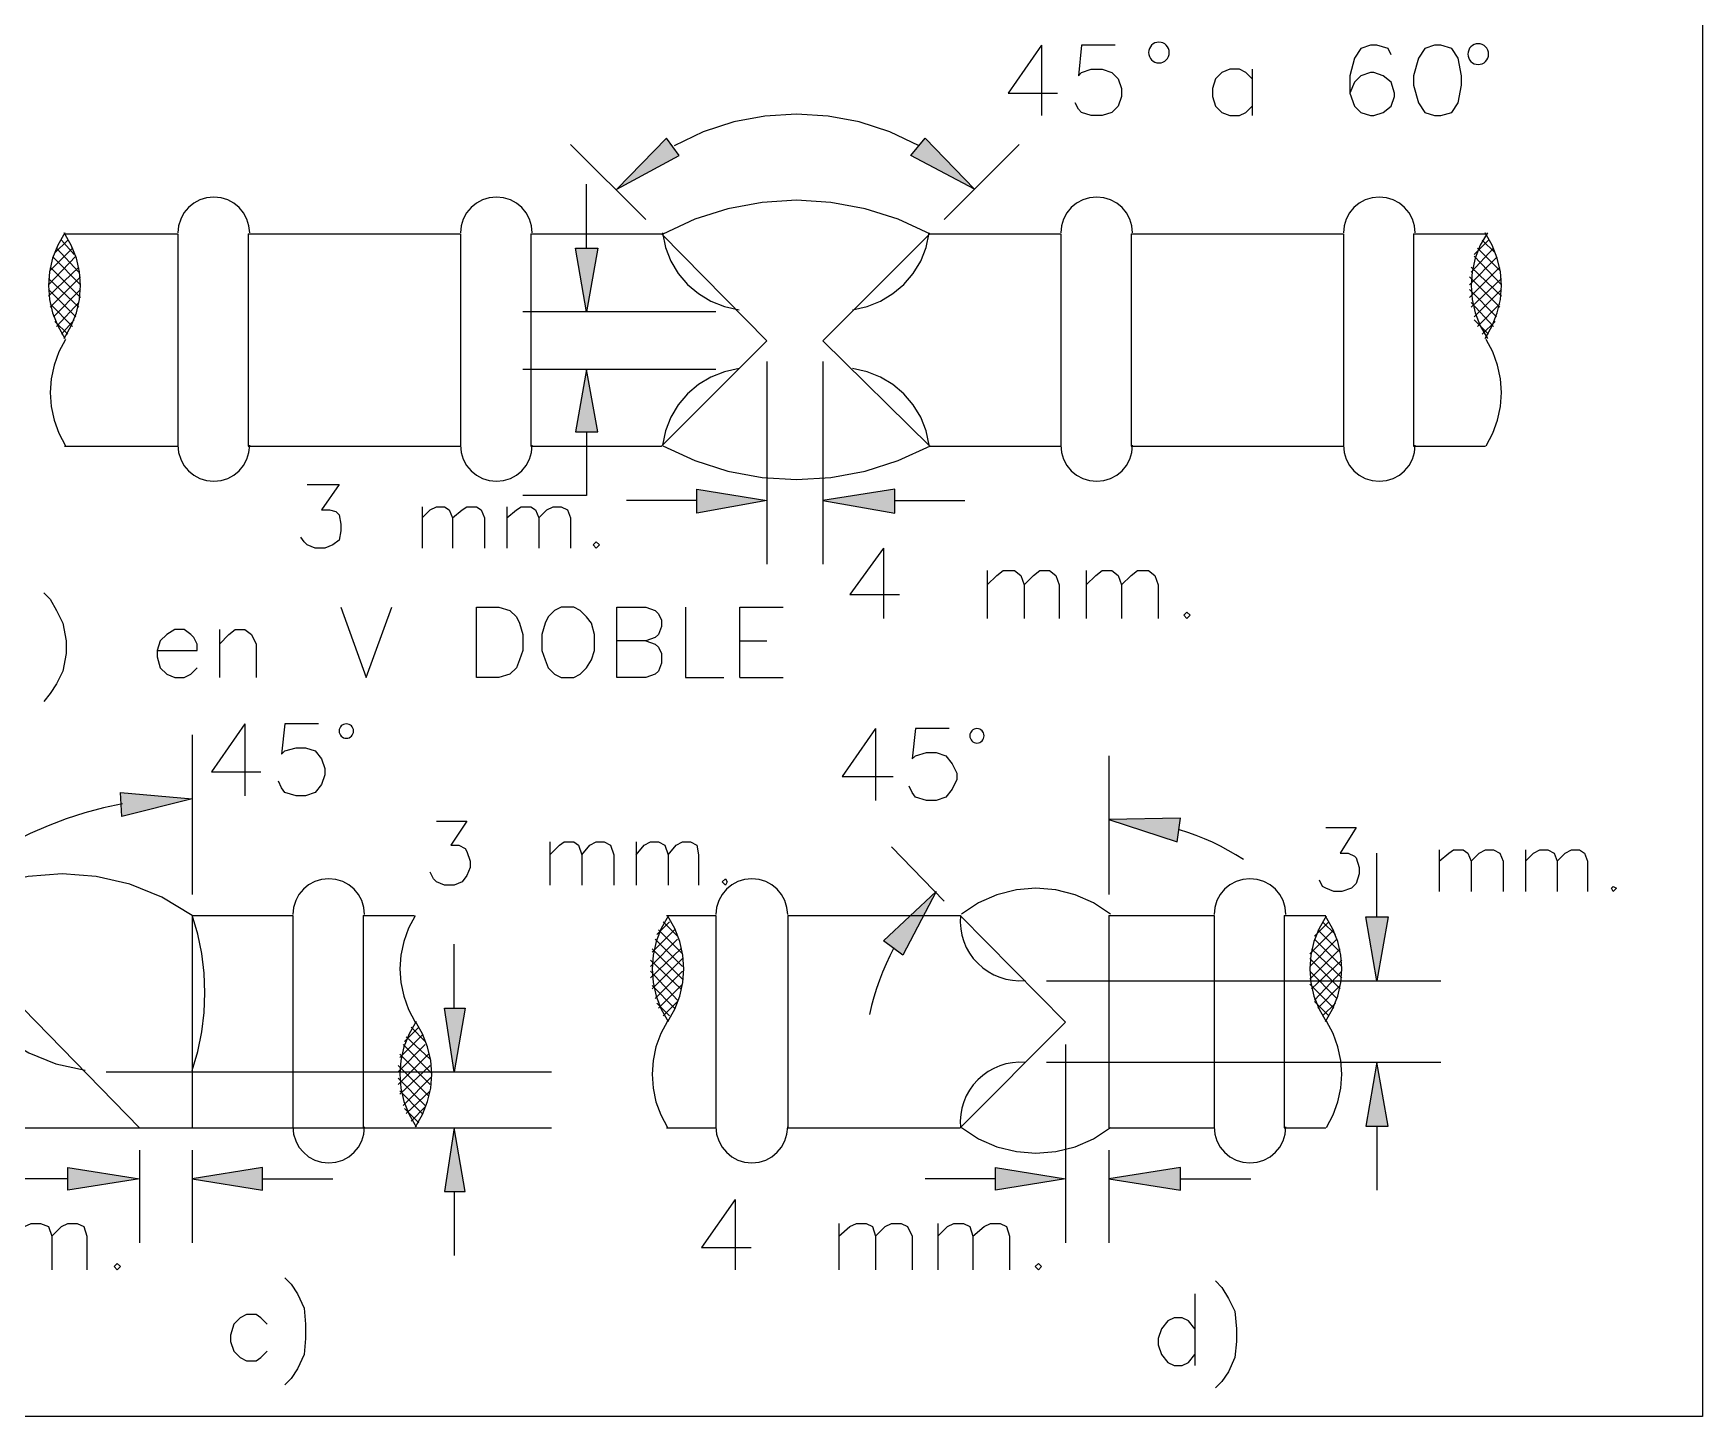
# Model space of a CAD drawing. Header units: metres. Extents: x 2.9 to 42.8, y 1.7 to 28.7.
# Drawn here: x 31.539 to 33.383, y 17.904 to 19.432 of the extents above; entities that cross this region are included whole.
import ezdxf

# ---------------------------------------------------------------- set-up
doc = ezdxf.new("R2010")
doc.units = ezdxf.units.M
for name, color, linetype in [('NEGRO', 7, 'Continuous'), ('RELLENO_NEGRO', 7, 'Continuous'), ('ROJO', 1, 'Continuous')]:
    doc.layers.add(name, color=color, linetype=linetype)

msp = doc.modelspace()

# ---------------------------------------------------------------- hatches: boundary and pattern name
at = {"layer": 'RELLENO_NEGRO'}
h = msp.add_hatch(color=256, dxfattribs=at)
h.dxf.hatch_style = 1
h.paths.add_polyline_path([(32.2527, 19.2969), (32.2386, 19.3163), (32.1839, 19.2599), (32.2527, 19.2969)])
h = msp.add_hatch(color=256, dxfattribs=at)
h.dxf.hatch_style = 1
h.paths.add_polyline_path([(32.5085, 19.2969), (32.5243, 19.3163), (32.579, 19.2599), (32.5085, 19.2969)])
h = msp.add_hatch(color=256, dxfattribs=at)
h.dxf.hatch_style = 1
h.paths.add_polyline_path([(32.1628, 19.1946), (32.1504, 19.1241), (32.1381, 19.1946), (32.1628, 19.1946)])
h = msp.add_hatch(color=256, dxfattribs=at)
h.dxf.hatch_style = 1
h.paths.add_polyline_path([(32.1628, 18.9918), (32.1504, 19.0606), (32.1381, 18.9918), (32.1628, 18.9918)])
h = msp.add_hatch(color=256, dxfattribs=at)
h.dxf.hatch_style = 1
h.paths.add_polyline_path([(32.2721, 18.9283), (32.3497, 18.9159), (32.2721, 18.9018), (32.2721, 18.9283)])
h = msp.add_hatch(color=256, dxfattribs=at)
h.dxf.hatch_style = 1
h.paths.add_polyline_path([(32.4908, 18.9283), (32.4115, 18.9159), (32.4908, 18.9018), (32.4908, 18.9283)])
h = msp.add_hatch(color=256, dxfattribs=at)
h.dxf.hatch_style = 1
h.paths.add_polyline_path([(31.6371, 18.5667), (31.6353, 18.5932), (31.7147, 18.5861), (31.6371, 18.5667)])
h = msp.add_hatch(color=256, dxfattribs=at)
h.dxf.hatch_style = 1
h.paths.add_polyline_path([(32.803, 18.5385), (32.8066, 18.5649), (32.7272, 18.5632), (32.803, 18.5385)])
h = msp.add_hatch(color=256, dxfattribs=at)
h.dxf.hatch_style = 1
h.paths.add_polyline_path([(32.4997, 18.4132), (32.4785, 18.4291), (32.5367, 18.4838), (32.4997, 18.4132)])
h = msp.add_hatch(color=256, dxfattribs=at)
h.dxf.hatch_style = 1
h.paths.add_polyline_path([(33.0359, 18.4556), (33.0235, 18.385), (33.0112, 18.4556), (33.0359, 18.4556)])
h = msp.add_hatch(color=256, dxfattribs=at)
h.dxf.hatch_style = 1
h.paths.add_polyline_path([(32.0163, 18.355), (32.004, 18.2845), (31.9934, 18.355), (32.0163, 18.355)])
h = msp.add_hatch(color=256, dxfattribs=at)
h.dxf.hatch_style = 1
h.paths.add_polyline_path([(33.0359, 18.2245), (33.0235, 18.2951), (33.0112, 18.2245), (33.0359, 18.2245)])
h = msp.add_hatch(color=256, dxfattribs=at)
h.dxf.hatch_style = 1
h.paths.add_polyline_path([(32.0163, 18.1522), (32.004, 18.2227), (31.9934, 18.1522), (32.0163, 18.1522)])
h = msp.add_hatch(color=256, dxfattribs=at)
h.dxf.hatch_style = 1
h.paths.add_polyline_path([(31.5771, 18.1786), (31.6565, 18.1663), (31.5771, 18.1539), (31.5771, 18.1786)])
h = msp.add_hatch(color=256, dxfattribs=at)
h.dxf.hatch_style = 1
h.paths.add_polyline_path([(31.7923, 18.1786), (31.7147, 18.1663), (31.7923, 18.1539), (31.7923, 18.1786)])
h = msp.add_hatch(color=256, dxfattribs=at)
h.dxf.hatch_style = 1
h.paths.add_polyline_path([(32.602, 18.1786), (32.6796, 18.1663), (32.602, 18.1539), (32.602, 18.1786)])
h = msp.add_hatch(color=256, dxfattribs=at)
h.dxf.hatch_style = 1
h.paths.add_polyline_path([(32.8066, 18.1786), (32.7272, 18.1663), (32.8066, 18.1539), (32.8066, 18.1786)])

# ---------------------------------------------------------------- linework, layer by layer
at = {"layer": 'NEGRO', "lineweight": -3}
for points in [[(33.3834, 23.3645), (33.3834, 17.9035)], [(32.6531, 19.4187), (32.6161, 19.3657), (32.6708, 19.3657)], [(32.6531, 19.4187), (32.6531, 19.341)], [(32.7343, 19.4187), (32.6972, 19.4187), (32.6937, 19.3851), (32.6972, 19.3887), (32.7078, 19.3922), (32.7201, 19.3922), (32.7307, 19.3887), (32.7378, 19.3816), (32.7413, 19.371), (32.7413, 19.3622), (32.7378, 19.3516), (32.7307, 19.3446), (32.7201, 19.341), (32.7078, 19.341), (32.6972, 19.3446), (32.6937, 19.3481), (32.6902, 19.3552)], [(33.0394, 19.4081), (33.0359, 19.4151), (33.0235, 19.4187), (33.0165, 19.4187), (33.0059, 19.4151), (32.9988, 19.4045), (32.9935, 19.3851), (32.9935, 19.3657), (32.9988, 19.3516), (33.0059, 19.3446), (33.0165, 19.341), (33.02, 19.341), (33.0306, 19.3446), (33.0394, 19.3516), (33.0429, 19.3622), (33.0429, 19.3657), (33.0394, 19.3781), (33.0306, 19.3851), (33.02, 19.3887), (33.0165, 19.3887), (33.0059, 19.3851), (32.9988, 19.3781), (32.9935, 19.3657)], [(32.8859, 19.3816), (32.8789, 19.3887), (32.8718, 19.3922), (32.8612, 19.3922), (32.8524, 19.3887), (32.8454, 19.3816), (32.8418, 19.371), (32.8418, 19.3622), (32.8454, 19.3516), (32.8524, 19.3446), (32.8612, 19.341), (32.8718, 19.341), (32.8789, 19.3446), (32.8859, 19.3516)], [(32.8859, 19.3922), (32.8859, 19.341)], [(32.5177, 19.3078), (32.4854, 19.3231), (32.4517, 19.3341), (32.4173, 19.3406), (32.3824, 19.3428), (32.3474, 19.3406), (32.313, 19.3341), (32.2793, 19.3231), (32.247, 19.3078)], [(32.1328, 19.3093), (32.2157, 19.2264)], [(32.6284, 19.3093), (32.5455, 19.2264)], [(32.1504, 19.1946), (32.1504, 19.2652)], [(31.7782, 19.2114), (31.7774, 19.2194), (31.7751, 19.2268), (31.7714, 19.2336), (31.7666, 19.2395), (31.7607, 19.2443), (31.754, 19.248), (31.7465, 19.2503), (31.7385, 19.2511), (31.7305, 19.2503), (31.7231, 19.248), (31.7163, 19.2443), (31.7105, 19.2395), (31.7056, 19.2336), (31.702, 19.2268), (31.6997, 19.2194), (31.6988, 19.2114)], [(32.0904, 19.2114), (32.0896, 19.2194), (32.0873, 19.2268), (32.0837, 19.2336), (32.0788, 19.2395), (32.0729, 19.2443), (32.0662, 19.248), (32.0587, 19.2503), (32.0507, 19.2511), (32.0427, 19.2503), (32.0353, 19.248), (32.0286, 19.2443), (32.0227, 19.2395), (32.0178, 19.2336), (32.0142, 19.2268), (32.0119, 19.2194), (32.0111, 19.2114)], [(32.5302, 19.2102), (32.4948, 19.2265), (32.4581, 19.2382), (32.4204, 19.2452), (32.3824, 19.2476), (32.3443, 19.2452), (32.3066, 19.2382), (32.2699, 19.2265), (32.2345, 19.2102)], [(32.7537, 19.2114), (32.7528, 19.2194), (32.7505, 19.2268), (32.7469, 19.2336), (32.742, 19.2395), (32.7362, 19.2443), (32.7294, 19.248), (32.722, 19.2503), (32.714, 19.2511), (32.706, 19.2503), (32.6985, 19.248), (32.6918, 19.2443), (32.6859, 19.2395), (32.6811, 19.2336), (32.6774, 19.2268), (32.6751, 19.2194), (32.6743, 19.2114)], [(33.0659, 19.2114), (33.0651, 19.2194), (33.0627, 19.2268), (33.0591, 19.2336), (33.0542, 19.2395), (33.0484, 19.2443), (33.0416, 19.248), (33.0342, 19.2503), (33.0262, 19.2511), (33.0182, 19.2503), (33.0107, 19.248), (33.004, 19.2443), (32.9981, 19.2395), (32.9933, 19.2336), (32.9896, 19.2268), (32.9873, 19.2194), (32.9865, 19.2114)], [(31.574, 19.2114), (31.5661, 19.1978), (31.5605, 19.1834), (31.5571, 19.1684), (31.556, 19.1532), (31.5571, 19.138), (31.5605, 19.123), (31.5661, 19.1086), (31.574, 19.0949)], [(31.563, 19.1893), (31.5771, 19.2035)], [(31.5842, 19.1876), (31.5701, 19.2035)], [(31.5732, 19.0949), (31.5811, 19.1086), (31.5867, 19.123), (31.5901, 19.138), (31.5913, 19.1532), (31.5901, 19.1684), (31.5867, 19.1834), (31.5811, 19.1978), (31.5732, 19.2114)], [(31.5736, 19.2105), (31.6988, 19.2105)], [(31.6988, 19.2105), (31.6988, 18.9759)], [(31.6988, 19.2105), (31.6988, 19.1329)], [(31.7765, 19.2105), (32.0111, 19.2105)], [(31.7765, 19.2105), (31.7765, 18.9759)], [(31.7765, 19.2105), (31.7765, 19.1329)], [(32.0111, 19.2105), (32.0111, 18.9759)], [(32.0111, 19.2105), (32.0111, 19.1329)], [(32.0887, 19.2105), (32.0887, 18.9759)], [(32.0887, 19.2105), (32.2333, 19.2105)], [(32.0887, 19.2105), (32.0887, 19.1329)], [(32.3497, 19.0923), (32.2333, 19.2105)], [(32.2341, 19.2114), (32.2375, 19.1952), (32.2435, 19.1802), (32.2517, 19.1666), (32.262, 19.1545), (32.2741, 19.1443), (32.2877, 19.136), (32.3027, 19.1301), (32.3188, 19.1266)], [(32.4115, 19.0923), (32.5296, 19.2105)], [(32.4441, 19.1266), (32.4602, 19.1301), (32.4752, 19.136), (32.4889, 19.1443), (32.501, 19.1545), (32.5112, 19.1666), (32.5195, 19.1802), (32.5254, 19.1952), (32.5289, 19.2114)], [(32.5296, 19.2105), (32.6743, 19.2105)], [(32.6743, 19.2105), (32.6743, 18.9759)], [(32.6743, 19.2105), (32.6743, 19.1329)], [(32.7519, 19.2105), (32.7519, 18.9759)], [(32.7519, 19.2105), (32.9865, 19.2105)], [(32.7519, 19.2105), (32.7519, 19.1329)], [(32.9865, 19.2105), (32.9865, 18.9759)], [(32.9865, 19.2105), (32.9865, 19.1329)], [(33.0641, 19.2105), (33.0641, 18.9759)], [(33.0641, 19.2105), (33.1435, 19.2105)], [(33.0641, 19.2105), (33.0641, 19.1329)], [(33.1456, 19.2114), (33.1377, 19.1978), (33.1321, 19.1834), (33.1287, 19.1684), (33.1276, 19.1532), (33.1287, 19.138), (33.1321, 19.123), (33.1377, 19.1086), (33.1456, 19.0949)], [(33.1311, 19.1876), (33.147, 19.2035)], [(33.1541, 19.1893), (33.1399, 19.2035)], [(33.1431, 19.0949), (33.151, 19.1086), (33.1566, 19.123), (33.16, 19.138), (33.1611, 19.1532), (33.16, 19.1684), (33.1566, 19.1834), (33.151, 19.1978), (33.1431, 19.2114)], [(31.556, 19.1541), (31.586, 19.1858)], [(31.5577, 19.1699), (31.5824, 19.1946)], [(31.5912, 19.1541), (31.5613, 19.1841)], [(31.5895, 19.1682), (31.5648, 19.1946)], [(33.1258, 19.1541), (33.1558, 19.1841)], [(33.1276, 19.1682), (33.1523, 19.1946)], [(33.1611, 19.1541), (33.1311, 19.1858)], [(33.1593, 19.1699), (33.1347, 19.1946)], [(31.556, 19.1417), (31.5895, 19.1735)], [(31.5912, 19.14), (31.5577, 19.1735)], [(31.5577, 19.1294), (31.5912, 19.1629)], [(33.1258, 19.14), (33.1593, 19.1735)], [(33.1593, 19.1294), (33.1258, 19.1629)], [(33.1611, 19.1417), (33.1276, 19.1735)], [(31.5895, 19.1294), (31.556, 19.1611)], [(31.586, 19.1188), (31.556, 19.1488)], [(31.5613, 19.1188), (31.5912, 19.1488)], [(33.1558, 19.1188), (33.1258, 19.1488)], [(33.1276, 19.1294), (33.1611, 19.1611)], [(33.1311, 19.1188), (33.1611, 19.1488)], [(31.5824, 19.1082), (31.5577, 19.1329)], [(31.5648, 19.1082), (31.5895, 19.1347)], [(33.1523, 19.1082), (33.1276, 19.1347)], [(33.1347, 19.1082), (33.1593, 19.1329)], [(31.5771, 19.0994), (31.563, 19.1135)], [(31.5701, 19.0994), (31.5842, 19.1153)], [(32.2933, 19.1241), (32.0798, 19.1241)], [(33.147, 19.0994), (33.1311, 19.1153)], [(33.1399, 19.0994), (33.1541, 19.1135)], [(31.5747, 19.0937), (31.5673, 19.0799), (31.562, 19.0653), (31.5588, 19.0503), (31.5577, 19.035), (31.5588, 19.0197), (31.562, 19.0047), (31.5673, 18.9902), (31.5747, 18.9763)], [(32.3497, 19.0923), (32.2333, 18.9759)], [(32.4115, 19.0923), (32.5296, 18.9759)], [(33.1442, 18.9763), (33.1516, 18.9902), (33.1569, 19.0047), (33.1601, 19.0197), (33.1611, 19.035), (33.1601, 19.0503), (33.1569, 19.0653), (33.1516, 19.0799), (33.1442, 19.0937)], [(32.3497, 19.0694), (32.3497, 18.8454)], [(32.4115, 19.0694), (32.4115, 18.8454)], [(32.2933, 19.0606), (32.0798, 19.0606)], [(32.3188, 19.0616), (32.3027, 19.0581), (32.2877, 19.0522), (32.2741, 19.0439), (32.262, 19.0337), (32.2517, 19.0216), (32.2435, 19.0079), (32.2375, 18.9929), (32.2341, 18.9768)], [(32.5289, 18.9768), (32.5254, 18.9929), (32.5195, 19.0079), (32.5112, 19.0216), (32.501, 19.0337), (32.4889, 19.0439), (32.4752, 19.0522), (32.4602, 19.0581), (32.4441, 19.0616)], [(32.1504, 18.9918), (32.1504, 18.9212)], [(31.5736, 18.9759), (31.6988, 18.9759)], [(31.6988, 18.9768), (31.6997, 18.9688), (31.702, 18.9613), (31.7056, 18.9546), (31.7105, 18.9487), (31.7163, 18.9439), (31.7231, 18.9402), (31.7305, 18.9379), (31.7385, 18.9371), (31.7465, 18.9379), (31.754, 18.9402), (31.7607, 18.9439), (31.7666, 18.9487), (31.7714, 18.9546), (31.7751, 18.9613), (31.7774, 18.9688), (31.7782, 18.9768)], [(31.7765, 18.9759), (32.0111, 18.9759)], [(32.0111, 18.9768), (32.0119, 18.9688), (32.0142, 18.9613), (32.0178, 18.9546), (32.0227, 18.9487), (32.0286, 18.9439), (32.0353, 18.9402), (32.0427, 18.9379), (32.0507, 18.9371), (32.0587, 18.9379), (32.0662, 18.9402), (32.0729, 18.9439), (32.0788, 18.9487), (32.0837, 18.9546), (32.0873, 18.9613), (32.0896, 18.9688), (32.0904, 18.9768)], [(32.0887, 18.9759), (32.2333, 18.9759)], [(32.2345, 18.9762), (32.2699, 18.9599), (32.3066, 18.9482), (32.3443, 18.9412), (32.3824, 18.9389), (32.4204, 18.9412), (32.4581, 18.9482), (32.4948, 18.9599), (32.5302, 18.9762)], [(32.5296, 18.9759), (32.6743, 18.9759)], [(32.6743, 18.9768), (32.6751, 18.9688), (32.6774, 18.9613), (32.6811, 18.9546), (32.6859, 18.9487), (32.6918, 18.9439), (32.6985, 18.9402), (32.706, 18.9379), (32.714, 18.9371), (32.722, 18.9379), (32.7294, 18.9402), (32.7362, 18.9439), (32.742, 18.9487), (32.7469, 18.9546), (32.7505, 18.9613), (32.7528, 18.9688), (32.7537, 18.9768)], [(32.7519, 18.9759), (32.9865, 18.9759)], [(32.9865, 18.9768), (32.9873, 18.9688), (32.9896, 18.9613), (32.9933, 18.9546), (32.9981, 18.9487), (33.004, 18.9439), (33.0107, 18.9402), (33.0182, 18.9379), (33.0262, 18.9371), (33.0342, 18.9379), (33.0416, 18.9402), (33.0484, 18.9439), (33.0542, 18.9487), (33.0591, 18.9546), (33.0627, 18.9613), (33.0651, 18.9688), (33.0659, 18.9768)], [(33.0641, 18.9759), (33.1435, 18.9759)], [(31.8417, 18.9336), (31.877, 18.9336), (31.8576, 18.9054), (31.8664, 18.9054), (31.8735, 18.9036), (31.877, 18.9001), (31.8788, 18.8895), (31.8788, 18.8824), (31.877, 18.8718), (31.8699, 18.8666), (31.8611, 18.863), (31.8505, 18.863), (31.8417, 18.8666), (31.8382, 18.8701), (31.8347, 18.8754)], [(31.9687, 18.9089), (31.9687, 18.863)], [(31.9687, 18.8965), (31.9775, 18.9054), (31.9846, 18.9089), (31.9934, 18.9089), (31.9987, 18.9054), (32.0022, 18.8965), (32.0022, 18.863)], [(32.0022, 18.8965), (32.0128, 18.9054), (32.0181, 18.9089), (32.0287, 18.9089), (32.034, 18.9054), (32.0375, 18.8965), (32.0375, 18.863)], [(32.0622, 18.9089), (32.0622, 18.863)], [(32.0622, 18.8965), (32.0728, 18.9054), (32.0781, 18.9089), (32.0887, 18.9089), (32.094, 18.9054), (32.0975, 18.8965), (32.0975, 18.863)], [(32.1504, 18.9212), (32.0798, 18.9212)], [(32.0975, 18.8965), (32.1063, 18.9054), (32.1134, 18.9089), (32.1222, 18.9089), (32.1292, 18.9054), (32.1328, 18.8965), (32.1328, 18.863)], [(32.2721, 18.9159), (32.1945, 18.9159)], [(32.4908, 18.9159), (32.5684, 18.9159)], [(32.4785, 18.863), (32.4414, 18.8119), (32.4961, 18.8119)], [(32.4785, 18.863), (32.4785, 18.7854)], [(32.5931, 18.8383), (32.5931, 18.7854)], [(32.5931, 18.8225), (32.6037, 18.833), (32.6108, 18.8383), (32.6231, 18.8383), (32.6302, 18.833), (32.6337, 18.8225), (32.6337, 18.7854)], [(32.6337, 18.8225), (32.6443, 18.833), (32.6513, 18.8383), (32.6619, 18.8383), (32.669, 18.833), (32.6725, 18.8225), (32.6725, 18.7854)], [(32.7025, 18.8383), (32.7025, 18.7854)], [(32.7025, 18.8225), (32.7131, 18.833), (32.7201, 18.8383), (32.7307, 18.8383), (32.7378, 18.833), (32.7413, 18.8225), (32.7413, 18.7854)], [(32.7413, 18.8225), (32.7519, 18.833), (32.7589, 18.8383), (32.7713, 18.8383), (32.7783, 18.833), (32.7819, 18.8225), (32.7819, 18.7854)], [(31.7729, 18.669), (31.7359, 18.6161), (31.7906, 18.6161)], [(31.7729, 18.669), (31.7729, 18.5896)], [(31.8541, 18.669), (31.817, 18.669), (31.8135, 18.6355), (31.817, 18.639), (31.8294, 18.6425), (31.84, 18.6425), (31.8505, 18.639), (31.8576, 18.6302), (31.8611, 18.6196), (31.8611, 18.6126), (31.8576, 18.602), (31.8505, 18.5932), (31.84, 18.5896), (31.8294, 18.5896), (31.817, 18.5932), (31.8135, 18.5984), (31.81, 18.6055)], [(32.4697, 18.6637), (32.4326, 18.6108), (32.4891, 18.6108)], [(32.4697, 18.6637), (32.4697, 18.5843)], [(32.5508, 18.6637), (32.5138, 18.6637), (32.5102, 18.6302), (32.5138, 18.6337), (32.5261, 18.6372), (32.5367, 18.6372), (32.5473, 18.6337), (32.5543, 18.6249), (32.5596, 18.6143), (32.5596, 18.6073), (32.5543, 18.5967), (32.5473, 18.5879), (32.5367, 18.5843), (32.5261, 18.5843), (32.5138, 18.5879), (32.5102, 18.5932), (32.5067, 18.6002)], [(31.7147, 18.6567), (31.7147, 18.4803)], [(32.7272, 18.6337), (32.7272, 18.4803)], [(31.6378, 18.5807), (31.6167, 18.5762), (31.5959, 18.5706), (31.5755, 18.564), (31.5554, 18.5564), (31.5357, 18.5478), (31.5165, 18.5382), (31.4977, 18.5276), (31.4795, 18.5161)], [(31.9846, 18.5614), (32.0181, 18.5614), (32.0005, 18.5349), (32.0093, 18.5349), (32.0163, 18.5314), (32.0181, 18.5279), (32.0216, 18.5173), (32.0216, 18.5103), (32.0181, 18.5014), (32.0128, 18.4944), (32.004, 18.4908), (31.9934, 18.4908), (31.9846, 18.4944), (31.9811, 18.4979), (31.9775, 18.505)], [(32.9671, 18.5543), (33.0006, 18.5543), (32.983, 18.5261), (32.9918, 18.5261), (32.9988, 18.5226), (33.0006, 18.5208), (33.0041, 18.5103), (33.0041, 18.5032), (33.0006, 18.4926), (32.9953, 18.4873), (32.9847, 18.4838), (32.9759, 18.4838), (32.9671, 18.4873), (32.9636, 18.4891), (32.96, 18.4961)], [(32.1098, 18.5385), (32.1098, 18.4908)], [(32.1098, 18.5244), (32.1204, 18.5349), (32.1257, 18.5385), (32.1363, 18.5385), (32.1416, 18.5349), (32.1451, 18.5244), (32.1451, 18.4908)], [(32.1451, 18.5244), (32.1539, 18.5349), (32.161, 18.5385), (32.1698, 18.5385), (32.1769, 18.5349), (32.1804, 18.5244), (32.1804, 18.4908)], [(32.2051, 18.5385), (32.2051, 18.4908)], [(32.2051, 18.5244), (32.2139, 18.5349), (32.221, 18.5385), (32.2298, 18.5385), (32.2368, 18.5349), (32.2404, 18.5244), (32.2404, 18.4908)], [(32.2404, 18.5244), (32.2492, 18.5349), (32.2562, 18.5385), (32.2651, 18.5385), (32.2721, 18.5349), (32.2739, 18.5244), (32.2739, 18.4908)], [(32.8761, 18.5191), (32.8678, 18.5243), (32.8594, 18.5292), (32.8507, 18.5338), (32.8419, 18.5381), (32.833, 18.542), (32.8239, 18.5457), (32.8147, 18.549), (32.8053, 18.5519)], [(32.4873, 18.5332), (32.5455, 18.4732)], [(33.0235, 18.4556), (33.0235, 18.5261)], [(33.0923, 18.5297), (33.0923, 18.4838)], [(33.0923, 18.5173), (33.1029, 18.5261), (33.1082, 18.5297), (33.1188, 18.5297), (33.1241, 18.5261), (33.1276, 18.5173), (33.1276, 18.4838)], [(33.1276, 18.5173), (33.1364, 18.5261), (33.1435, 18.5297), (33.1523, 18.5297), (33.1593, 18.5261), (33.1629, 18.5173), (33.1629, 18.4838)], [(33.1876, 18.5297), (33.1876, 18.4838)], [(33.1876, 18.5173), (33.1964, 18.5261), (33.2034, 18.5297), (33.2123, 18.5297), (33.2193, 18.5261), (33.2228, 18.5173), (33.2228, 18.4838)], [(33.2228, 18.5173), (33.2317, 18.5261), (33.2387, 18.5297), (33.2475, 18.5297), (33.2528, 18.5261), (33.2564, 18.5173), (33.2564, 18.4838)], [(31.7148, 18.4572), (31.6812, 18.4773), (31.6456, 18.4917), (31.6086, 18.5003), (31.571, 18.5032), (31.5333, 18.5003), (31.4963, 18.4917), (31.4607, 18.4773), (31.4271, 18.4572)], [(31.9052, 18.4582), (31.9044, 18.4662), (31.9021, 18.4737), (31.8984, 18.4804), (31.8936, 18.4863), (31.8877, 18.4911), (31.881, 18.4948), (31.8735, 18.4971), (31.8655, 18.4979), (31.8575, 18.4971), (31.8501, 18.4948), (31.8433, 18.4911), (31.8375, 18.4863), (31.8326, 18.4804), (31.829, 18.4737), (31.8267, 18.4662), (31.8258, 18.4582)], [(32.3727, 18.4582), (32.3718, 18.4662), (32.3695, 18.4737), (32.3659, 18.4804), (32.361, 18.4863), (32.3552, 18.4911), (32.3484, 18.4948), (32.341, 18.4971), (32.333, 18.4979), (32.325, 18.4971), (32.3175, 18.4948), (32.3108, 18.4911), (32.3049, 18.4863), (32.3001, 18.4804), (32.2964, 18.4737), (32.2941, 18.4662), (32.2933, 18.4582)], [(32.923, 18.4582), (32.9222, 18.4662), (32.9199, 18.4737), (32.9162, 18.4804), (32.9114, 18.4863), (32.9055, 18.4911), (32.8987, 18.4948), (32.8913, 18.4971), (32.8833, 18.4979), (32.8753, 18.4971), (32.8679, 18.4948), (32.8611, 18.4911), (32.8552, 18.4863), (32.8504, 18.4804), (32.8467, 18.4737), (32.8444, 18.4662), (32.8436, 18.4582)], [(32.7294, 18.4587), (32.7104, 18.4712), (32.69, 18.4802), (32.6687, 18.4855), (32.6469, 18.4873), (32.6252, 18.4855), (32.6038, 18.4802), (32.5834, 18.4712), (32.5645, 18.4587)], [(31.6565, 18.2227), (31.4272, 18.4573)], [(31.4284, 18.4578), (31.4348, 18.4253), (31.4464, 18.3951), (31.4625, 18.3675), (31.4828, 18.343), (31.5068, 18.3222), (31.5341, 18.3055), (31.5641, 18.2933), (31.5964, 18.2862)], [(31.7146, 18.2861), (31.7208, 18.3071), (31.7253, 18.3285), (31.7279, 18.3501), (31.7288, 18.3718), (31.7279, 18.3935), (31.7253, 18.4151), (31.7208, 18.4365), (31.7146, 18.4575)], [(31.7147, 18.4573), (31.8258, 18.4573)], [(31.7147, 18.4573), (31.7147, 18.2227)], [(31.8258, 18.4573), (31.8258, 18.2227)], [(31.9035, 18.4573), (31.9599, 18.4573)], [(31.9035, 18.4573), (31.9035, 18.2227)], [(31.961, 18.457), (31.9536, 18.4431), (31.9483, 18.4285), (31.9451, 18.4135), (31.944, 18.3982), (31.9451, 18.383), (31.9483, 18.368), (31.9536, 18.3534), (31.961, 18.3395)], [(32.2407, 18.4565), (32.2329, 18.4428), (32.2272, 18.4284), (32.2238, 18.4135), (32.2227, 18.3982), (32.2238, 18.383), (32.2272, 18.3681), (32.2329, 18.3536), (32.2407, 18.34)], [(32.228, 18.4362), (32.2421, 18.4503)], [(32.2509, 18.4344), (32.2351, 18.4503)], [(32.2386, 18.4573), (32.2933, 18.4573)], [(32.24, 18.34), (32.2479, 18.3536), (32.2535, 18.3681), (32.2569, 18.383), (32.258, 18.3982), (32.2569, 18.4135), (32.2535, 18.4284), (32.2479, 18.4428), (32.24, 18.4565)], [(32.2933, 18.4573), (32.2933, 18.2227)], [(32.3727, 18.4573), (32.3727, 18.2227)], [(32.3727, 18.4573), (32.4203, 18.4573)], [(32.4203, 18.4573), (32.4979, 18.4573)], [(32.4979, 18.4573), (32.5632, 18.4573)], [(32.6796, 18.3392), (32.5632, 18.4573)], [(32.5634, 18.4572), (32.5632, 18.4498), (32.5637, 18.4426), (32.565, 18.4355), (32.5671, 18.4286), (32.5699, 18.422), (32.5734, 18.4157), (32.5776, 18.4098), (32.5825, 18.4044), (32.588, 18.3995), (32.5939, 18.3953), (32.6002, 18.3918), (32.6068, 18.389), (32.6137, 18.3869), (32.6208, 18.3856), (32.628, 18.385), (32.6353, 18.3853)], [(32.7272, 18.4573), (32.8101, 18.4573)], [(32.7272, 18.4573), (32.7272, 18.2227)], [(32.8101, 18.4573), (32.8436, 18.4573)], [(32.8436, 18.4573), (32.8436, 18.2227)], [(32.9212, 18.4573), (32.9212, 18.2227)], [(32.9212, 18.4573), (32.9671, 18.4573)], [(32.9675, 18.4565), (32.9596, 18.4428), (32.9539, 18.4284), (32.9506, 18.4135), (32.9494, 18.3982), (32.9506, 18.383), (32.9539, 18.3681), (32.9596, 18.3536), (32.9675, 18.34)], [(32.9547, 18.4344), (32.9706, 18.4503)], [(32.9777, 18.4362), (32.9636, 18.4503)], [(32.9667, 18.34), (32.9746, 18.3536), (32.9802, 18.3681), (32.9836, 18.383), (32.9847, 18.3982), (32.9836, 18.4135), (32.9802, 18.4284), (32.9746, 18.4428), (32.9667, 18.4565)], [(32.004, 18.355), (32.004, 18.4256)], [(32.221, 18.4009), (32.2509, 18.4309)], [(32.2227, 18.4168), (32.2474, 18.4415)], [(32.2562, 18.4009), (32.2262, 18.4309)], [(32.2562, 18.415), (32.2298, 18.4415)], [(32.9494, 18.415), (32.9759, 18.4415)], [(32.9494, 18.4009), (32.9794, 18.4309)], [(32.9847, 18.4009), (32.9547, 18.4309)], [(32.983, 18.4168), (32.9583, 18.4415)], [(32.221, 18.3885), (32.2545, 18.4203)], [(32.2545, 18.3762), (32.221, 18.4079)], [(32.2562, 18.3868), (32.2227, 18.4203)], [(32.2227, 18.3762), (32.2562, 18.4097)], [(32.49, 18.4213), (32.4855, 18.4126), (32.4813, 18.4037), (32.4774, 18.3947), (32.4739, 18.3856), (32.4707, 18.3764), (32.4678, 18.367), (32.4653, 18.3576), (32.4631, 18.348)], [(32.9494, 18.3868), (32.983, 18.4203)], [(32.983, 18.3762), (32.9494, 18.4097)], [(32.9847, 18.3885), (32.9512, 18.4203)], [(32.9512, 18.3762), (32.9847, 18.4079)], [(32.2509, 18.3638), (32.221, 18.3956)], [(32.2262, 18.3656), (32.2562, 18.3956)], [(32.9794, 18.3656), (32.9494, 18.3956)], [(32.9547, 18.3638), (32.9847, 18.3956)], [(32.2474, 18.355), (32.2227, 18.3797)], [(32.2298, 18.355), (32.2562, 18.3815)], [(32.6584, 18.385), (33.0941, 18.385)], [(32.9759, 18.355), (32.9494, 18.3815)], [(32.9583, 18.355), (32.983, 18.3797)], [(32.2421, 18.3462), (32.228, 18.3603)], [(32.2351, 18.3462), (32.2509, 18.3621)], [(32.9706, 18.3462), (32.9547, 18.3621)], [(32.9636, 18.3462), (32.9777, 18.3603)], [(31.962, 18.3401), (31.9542, 18.3264), (31.9485, 18.312), (31.9452, 18.297), (31.944, 18.2818), (31.9452, 18.2666), (31.9485, 18.2517), (31.9542, 18.2372), (31.962, 18.2236)], [(31.9652, 18.3339), (31.9493, 18.318)], [(31.9564, 18.3339), (31.9722, 18.318)], [(31.9613, 18.2236), (31.9692, 18.2372), (31.9748, 18.2517), (31.9782, 18.2666), (31.9793, 18.2818), (31.9782, 18.297), (31.9748, 18.312), (31.9692, 18.3264), (31.9613, 18.3401)], [(32.2397, 18.3406), (32.2323, 18.3267), (32.227, 18.3121), (32.2238, 18.2971), (32.2227, 18.2818), (32.2238, 18.2666), (32.227, 18.2515), (32.2323, 18.237), (32.2397, 18.2231)], [(32.6796, 18.3392), (32.5632, 18.2227)], [(32.9678, 18.2231), (32.9752, 18.237), (32.9805, 18.2515), (32.9837, 18.2666), (32.9847, 18.2818), (32.9837, 18.2971), (32.9805, 18.3121), (32.9752, 18.3267), (32.9678, 18.3406)], [(31.9722, 18.3145), (31.9423, 18.2845)], [(31.9687, 18.325), (31.944, 18.3003)], [(31.9476, 18.3145), (31.9793, 18.2827)], [(31.9511, 18.3233), (31.9775, 18.2986)], [(32.6796, 18.3145), (32.6796, 18.0957)], [(31.9758, 18.3039), (31.9423, 18.2704)], [(31.944, 18.3039), (31.9775, 18.2704)], [(32.6353, 18.2948), (32.628, 18.295), (32.6208, 18.2945), (32.6137, 18.2932), (32.6068, 18.2911), (32.6002, 18.2883), (32.5939, 18.2848), (32.588, 18.2806), (32.5825, 18.2757), (32.5776, 18.2702), (32.5734, 18.2643), (32.5699, 18.258), (32.5671, 18.2514), (32.565, 18.2445), (32.5637, 18.2375), (32.5632, 18.2302), (32.5634, 18.2229)], [(32.6584, 18.2951), (33.0941, 18.2951)], [(31.6195, 18.2845), (32.1116, 18.2845)], [(31.9423, 18.2915), (31.9758, 18.258)], [(31.9423, 18.2774), (31.9722, 18.2474)], [(31.9775, 18.2915), (31.944, 18.2598)], [(31.9793, 18.2792), (31.9476, 18.2474)], [(31.944, 18.2633), (31.9687, 18.2386)], [(31.9775, 18.2633), (31.9511, 18.2386)], [(31.9493, 18.2439), (31.9652, 18.228)], [(31.9722, 18.2457), (31.9564, 18.2298)], [(31.5225, 18.2227), (31.6565, 18.2227)], [(31.6195, 18.2227), (32.1116, 18.2227)], [(31.7147, 18.2227), (31.7571, 18.2227)], [(31.7571, 18.2227), (31.8258, 18.2227)], [(31.8258, 18.2236), (31.8267, 18.2156), (31.829, 18.2082), (31.8326, 18.2014), (31.8375, 18.1956), (31.8433, 18.1907), (31.8501, 18.187), (31.8575, 18.1847), (31.8655, 18.1839), (31.8735, 18.1847), (31.881, 18.187), (31.8877, 18.1907), (31.8936, 18.1956), (31.8984, 18.2014), (31.9021, 18.2082), (31.9044, 18.2156), (31.9052, 18.2236)], [(31.9035, 18.2227), (31.9599, 18.2227)], [(32.2386, 18.2227), (32.2933, 18.2227)], [(32.2933, 18.2236), (32.2941, 18.2156), (32.2964, 18.2082), (32.3001, 18.2014), (32.3049, 18.1956), (32.3108, 18.1907), (32.3175, 18.187), (32.325, 18.1847), (32.333, 18.1839), (32.341, 18.1847), (32.3484, 18.187), (32.3552, 18.1907), (32.361, 18.1956), (32.3659, 18.2014), (32.3695, 18.2082), (32.3718, 18.2156), (32.3727, 18.2236)], [(32.3727, 18.2227), (32.4203, 18.2227)], [(32.4203, 18.2227), (32.4979, 18.2227)], [(32.4979, 18.2227), (32.5632, 18.2227)], [(32.5645, 18.2231), (32.5834, 18.2106), (32.6038, 18.2017), (32.6252, 18.1963), (32.6469, 18.1945), (32.6687, 18.1963), (32.69, 18.2017), (32.7104, 18.2106), (32.7294, 18.2231)], [(32.7272, 18.2227), (32.8101, 18.2227)], [(32.8101, 18.2227), (32.8436, 18.2227)], [(32.8436, 18.2236), (32.8444, 18.2156), (32.8467, 18.2082), (32.8504, 18.2014), (32.8552, 18.1956), (32.8611, 18.1907), (32.8679, 18.187), (32.8753, 18.1847), (32.8833, 18.1839), (32.8913, 18.1847), (32.8987, 18.187), (32.9055, 18.1907), (32.9114, 18.1956), (32.9162, 18.2014), (32.9199, 18.2082), (32.9222, 18.2156), (32.923, 18.2236)], [(32.9212, 18.2227), (32.9671, 18.2227)], [(33.0235, 18.2245), (33.0235, 18.1539)], [(31.6565, 18.198), (31.6565, 18.0957)], [(31.7147, 18.198), (31.7147, 18.0957)], [(32.7272, 18.198), (32.7272, 18.0957)], [(31.5771, 18.1663), (31.4995, 18.1663)], [(31.7923, 18.1663), (31.8699, 18.1663)], [(32.602, 18.1663), (32.5243, 18.1663)], [(32.8066, 18.1663), (32.8842, 18.1663)], [(32.004, 18.1522), (32.004, 18.0816)], [(32.3144, 18.1434), (32.2774, 18.0904), (32.3321, 18.0904)], [(32.3144, 18.1434), (32.3144, 18.0658)], [(31.5189, 18.1028), (31.5295, 18.1134), (31.5366, 18.1169), (31.5472, 18.1169), (31.556, 18.1134), (31.5595, 18.1028), (31.5595, 18.0658)], [(31.5595, 18.1028), (31.5701, 18.1134), (31.5771, 18.1169), (31.5877, 18.1169), (31.5948, 18.1134), (31.5983, 18.1028), (31.5983, 18.0658)], [(32.4291, 18.1169), (32.4291, 18.0658)], [(32.4291, 18.1028), (32.4414, 18.1134), (32.4485, 18.1169), (32.4591, 18.1169), (32.4661, 18.1134), (32.4697, 18.1028), (32.4697, 18.0658)], [(32.4697, 18.1028), (32.4803, 18.1134), (32.4873, 18.1169), (32.4979, 18.1169), (32.5049, 18.1134), (32.5102, 18.1028), (32.5102, 18.0658)], [(32.5385, 18.1169), (32.5385, 18.0658)], [(32.5385, 18.1028), (32.549, 18.1134), (32.5561, 18.1169), (32.5667, 18.1169), (32.5737, 18.1134), (32.5773, 18.1028), (32.5773, 18.0658)], [(32.5773, 18.1028), (32.5896, 18.1134), (32.5967, 18.1169), (32.6072, 18.1169), (32.6143, 18.1134), (32.6178, 18.1028), (32.6178, 18.0658)], [(33.3834, 17.9035), (26.3208, 17.9035)]]:
    msp.add_lwpolyline(points, dxfattribs=at)
for points in [[(32.7942, 19.4107), (32.794, 19.413), (32.7933, 19.4152), (32.7923, 19.4171), (32.7909, 19.4188), (32.7892, 19.4202), (32.7872, 19.4213), (32.7851, 19.4219), (32.7828, 19.4222), (32.7804, 19.4219), (32.7783, 19.4213), (32.7763, 19.4202), (32.7747, 19.4188), (32.7733, 19.4171), (32.7722, 19.4152), (32.7715, 19.413), (32.7713, 19.4107), (32.7715, 19.4084), (32.7722, 19.4063), (32.7733, 19.4043), (32.7747, 19.4026), (32.7763, 19.4012), (32.7783, 19.4002), (32.7804, 19.3995), (32.7828, 19.3993), (32.7851, 19.3995), (32.7872, 19.4002), (32.7892, 19.4012), (32.7909, 19.4026), (32.7923, 19.4043), (32.7933, 19.4063), (32.794, 19.4084)], [(33.147, 19.409), (33.1468, 19.4113), (33.1461, 19.4134), (33.145, 19.4154), (33.1436, 19.4171), (33.1419, 19.4185), (33.14, 19.4195), (33.1378, 19.4202), (33.1355, 19.4204), (33.1332, 19.4202), (33.1311, 19.4195), (33.1291, 19.4185), (33.1274, 19.4171), (33.126, 19.4154), (33.125, 19.4134), (33.1243, 19.4113), (33.1241, 19.409), (33.1243, 19.4066), (33.125, 19.4045), (33.126, 19.4025), (33.1274, 19.4008), (33.1291, 19.3994), (33.1311, 19.3984), (33.1332, 19.3977), (33.1355, 19.3975), (33.1378, 19.3977), (33.14, 19.3984), (33.1419, 19.3994), (33.1436, 19.4008), (33.145, 19.4025), (33.1461, 19.4045), (33.1468, 19.4066)], [(33.087, 19.4187), (33.0764, 19.4151), (33.0694, 19.4045), (33.0641, 19.3851), (33.0641, 19.3746), (33.0694, 19.3552), (33.0764, 19.3446), (33.087, 19.341), (33.0941, 19.341), (33.1064, 19.3446), (33.1135, 19.3552), (33.117, 19.3746), (33.117, 19.3851), (33.1135, 19.4045), (33.1064, 19.4151), (33.0941, 19.4187)], [(32.2527, 19.2969), (32.2386, 19.3163), (32.1839, 19.2599)], [(32.5085, 19.2969), (32.5243, 19.3163), (32.579, 19.2599)], [(32.1628, 19.1946), (32.1504, 19.1241), (32.1381, 19.1946)], [(32.1628, 18.9918), (32.1504, 19.0606), (32.1381, 18.9918)], [(32.2721, 18.9283), (32.3497, 18.9159), (32.2721, 18.9018)], [(32.4908, 18.9283), (32.4115, 18.9159), (32.4908, 18.9018)], [(32.161, 18.8701), (32.1645, 18.8666), (32.161, 18.863), (32.1575, 18.8666)], [(32.8136, 18.7925), (32.8172, 18.7889), (32.8136, 18.7854), (32.8101, 18.7889)], [(31.8929, 18.6611), (31.8927, 18.6627), (31.8923, 18.6642), (31.8915, 18.6655), (31.8905, 18.6667), (31.8894, 18.6676), (31.888, 18.6684), (31.8865, 18.6688), (31.8849, 18.669), (31.8833, 18.6688), (31.8818, 18.6684), (31.8805, 18.6676), (31.8793, 18.6667), (31.8784, 18.6655), (31.8776, 18.6642), (31.8772, 18.6627), (31.877, 18.6611), (31.8772, 18.6595), (31.8776, 18.658), (31.8784, 18.6566), (31.8793, 18.6555), (31.8805, 18.6545), (31.8818, 18.6537), (31.8833, 18.6533), (31.8849, 18.6531), (31.8865, 18.6533), (31.888, 18.6537), (31.8894, 18.6545), (31.8905, 18.6555), (31.8915, 18.6566), (31.8923, 18.658), (31.8927, 18.6595)], [(32.5896, 18.6558), (32.5894, 18.6574), (32.589, 18.6589), (32.5883, 18.6602), (32.5873, 18.6614), (32.5861, 18.6624), (32.5848, 18.6631), (32.5833, 18.6635), (32.5817, 18.6637), (32.5801, 18.6635), (32.5786, 18.6631), (32.5772, 18.6624), (32.5761, 18.6614), (32.5751, 18.6602), (32.5744, 18.6589), (32.5739, 18.6574), (32.5737, 18.6558), (32.5739, 18.6542), (32.5744, 18.6527), (32.5751, 18.6513), (32.5761, 18.6502), (32.5772, 18.6492), (32.5786, 18.6485), (32.5801, 18.648), (32.5817, 18.6478), (32.5833, 18.648), (32.5848, 18.6485), (32.5861, 18.6492), (32.5873, 18.6502), (32.5883, 18.6513), (32.589, 18.6527), (32.5894, 18.6542)], [(31.6371, 18.5667), (31.6353, 18.5932), (31.7147, 18.5861)], [(32.803, 18.5385), (32.8066, 18.5649), (32.7272, 18.5632)], [(32.3039, 18.4979), (32.3056, 18.4944), (32.3039, 18.4908), (32.3003, 18.4944)], [(32.4997, 18.4132), (32.4785, 18.4291), (32.5367, 18.4838)], [(33.2846, 18.4891), (33.2881, 18.4873), (33.2846, 18.4838), (33.2828, 18.4873)], [(33.0359, 18.4556), (33.0235, 18.385), (33.0112, 18.4556)], [(32.0163, 18.355), (32.004, 18.2845), (31.9934, 18.355)], [(33.0359, 18.2245), (33.0235, 18.2951), (33.0112, 18.2245)], [(32.0163, 18.1522), (32.004, 18.2227), (31.9934, 18.1522)], [(31.5771, 18.1786), (31.6565, 18.1663), (31.5771, 18.1539)], [(31.7923, 18.1786), (31.7147, 18.1663), (31.7923, 18.1539)], [(32.602, 18.1786), (32.6796, 18.1663), (32.602, 18.1539)], [(32.8066, 18.1786), (32.7272, 18.1663), (32.8066, 18.1539)], [(31.6318, 18.0728), (31.6353, 18.0693), (31.6318, 18.0658), (31.6283, 18.0693)], [(32.6496, 18.0728), (32.6531, 18.0693), (32.6496, 18.0658), (32.6461, 18.0693)]]:
    msp.add_lwpolyline(points, close=True, dxfattribs=at)
at = {"layer": 'ROJO', "lineweight": -3}
for points in [[(31.5507, 18.8136), (31.5577, 18.8066), (31.5648, 18.7942), (31.5718, 18.7801), (31.5754, 18.7607), (31.5754, 18.7466), (31.5718, 18.7272), (31.5648, 18.7131), (31.5577, 18.7025), (31.5507, 18.6937)], [(31.8788, 18.7978), (31.907, 18.7202), (31.9352, 18.7978)], [(32.1839, 18.7202), (32.1839, 18.7978), (32.2157, 18.7978), (32.2262, 18.7942), (32.2298, 18.7907), (32.2333, 18.7837), (32.2333, 18.7766), (32.2298, 18.7678), (32.2262, 18.7643), (32.2157, 18.7607), (32.1839, 18.7607)], [(32.2598, 18.7978), (32.2598, 18.7202), (32.3021, 18.7202)], [(32.3197, 18.7202), (32.3197, 18.7978), (32.3674, 18.7978)], [(31.6759, 18.7501), (31.72, 18.7501), (31.72, 18.7572), (31.7165, 18.7643), (31.713, 18.7678), (31.7059, 18.7731), (31.6953, 18.7731), (31.6865, 18.7678), (31.6794, 18.7607), (31.6759, 18.7501), (31.6759, 18.7431), (31.6794, 18.7307), (31.6865, 18.7237), (31.6953, 18.7202), (31.7059, 18.7202), (31.713, 18.7237), (31.72, 18.7307)], [(31.7447, 18.7731), (31.7447, 18.7202)], [(31.7447, 18.7572), (31.7553, 18.7678), (31.7623, 18.7731), (31.7729, 18.7731), (31.78, 18.7678), (31.7853, 18.7572), (31.7853, 18.7202)], [(32.2157, 18.7607), (32.2262, 18.7572), (32.2298, 18.7537), (32.2333, 18.7466), (32.2333, 18.736), (32.2298, 18.7272), (32.2262, 18.7237), (32.2157, 18.7202), (32.1839, 18.7202)], [(32.3197, 18.7607), (32.3497, 18.7607)], [(32.3197, 18.7202), (32.3674, 18.7202)], [(31.817, 18.0569), (31.8241, 18.0499), (31.8311, 18.0393), (31.8382, 18.0234), (31.84, 18.0058), (31.84, 17.9899), (31.8382, 17.9723), (31.8311, 17.9564), (31.8241, 17.9458), (31.817, 17.9387)], [(32.8224, 18.0393), (32.8224, 17.9599)], [(32.8454, 18.0534), (32.8524, 18.0463), (32.8595, 18.034), (32.8665, 18.0199), (32.8683, 18.0005), (32.8683, 17.9864), (32.8665, 17.9687), (32.8595, 17.9529), (32.8524, 17.9423), (32.8454, 17.9352)], [(31.7976, 18.0058), (31.7906, 18.0128), (31.7853, 18.0164), (31.7747, 18.0164), (31.7676, 18.0128), (31.7606, 18.0058), (31.7571, 17.9934), (31.7571, 17.9864), (31.7606, 17.9758), (31.7676, 17.9687), (31.7747, 17.9652), (31.7853, 17.9652), (31.7906, 17.9687), (31.7976, 17.9758)], [(32.8224, 18.0005), (32.8154, 18.0093), (32.8083, 18.0128), (32.7995, 18.0128), (32.7925, 18.0093), (32.7854, 18.0005), (32.7819, 17.9899), (32.7819, 17.9828), (32.7854, 17.9723), (32.7925, 17.9634), (32.7995, 17.9599), (32.8083, 17.9599), (32.8154, 17.9634), (32.8224, 17.9723)]]:
    msp.add_lwpolyline(points, dxfattribs=at)
for points in [[(32.0287, 18.7202), (32.0287, 18.7978), (32.0534, 18.7978), (32.0657, 18.7942), (32.0728, 18.7872), (32.0763, 18.7801), (32.0798, 18.7678), (32.0798, 18.7501), (32.0763, 18.7396), (32.0728, 18.7307), (32.0657, 18.7237), (32.0534, 18.7202)], [(32.1222, 18.7978), (32.1151, 18.7942), (32.1081, 18.7872), (32.1045, 18.7801), (32.101, 18.7678), (32.101, 18.7501), (32.1045, 18.7396), (32.1081, 18.7307), (32.1151, 18.7237), (32.1222, 18.7202), (32.1363, 18.7202), (32.1433, 18.7237), (32.1504, 18.7307), (32.1557, 18.7396), (32.1592, 18.7501), (32.1592, 18.7678), (32.1557, 18.7801), (32.1504, 18.7872), (32.1433, 18.7942), (32.1363, 18.7978)]]:
    msp.add_lwpolyline(points, close=True, dxfattribs=at)

doc.saveas('drawing.dxf')
